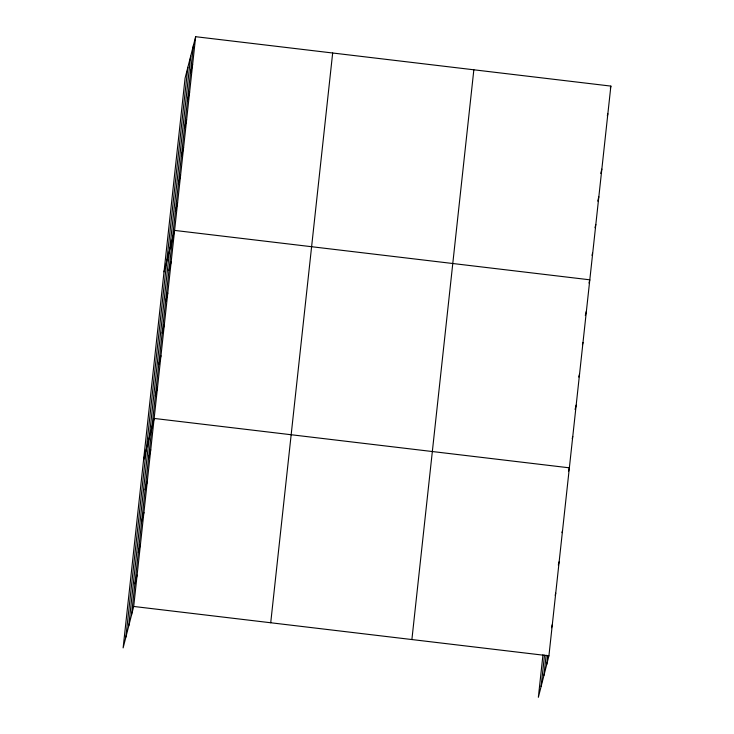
<?xml version="1.0" encoding="UTF-8"?>
<svg xmlns="http://www.w3.org/2000/svg" width="734" height="734" viewBox="0 0 734 734"><rect width="100%" height="100%" fill="white"/><g stroke="black" fill="none" stroke-linecap="round" stroke-linejoin="round"><path stroke-width="1.1" d="M125.89 637.075L187.849 67.317M128.734 625.918L190.693 56.16M131.496 615.083L193.455 45.325M195.648 36.7L185.087 78.153L123.128 647.902L133.698 606.458L195.648 36.7L610.871 86.098L548.913 655.847L538.352 697.3L542.976 654.774M270.718 622.753L332.667 53.004M411.893 639.543L473.843 69.794M541.114 686.464L544.518 655.132M543.958 675.308L546.142 655.159M546.72 664.472L547.692 655.526M190.445 73.005L192.638 64.372M187.436 100.677L189.629 92.044M184.427 128.349L186.619 119.725M181.417 156.021L183.61 147.396M178.408 183.693L180.601 175.068M175.398 211.374L177.591 202.74M164.021 271.864L174.591 230.412L589.806 279.81L588.98 283.049M168.976 270.378L171.178 261.754M165.572 301.72L167.774 293.086M162.168 333.053L164.361 324.428M158.755 364.394L160.957 355.761M155.351 395.727L157.553 387.102M143.58 459.888L154.14 418.435L569.364 467.833L568.538 471.063M148.534 458.401L150.736 449.768M145.13 489.734L147.332 481.109M141.717 521.076L143.919 512.442M138.313 552.408L140.515 543.784M134.909 583.75L137.102 575.117M610.321 88.254L610.871 86.098M607.312 115.926L607.862 113.77M600.742 173.426L601.843 169.114M597.733 201.107L598.834 196.785M594.999 227.696L595.824 224.466M591.989 255.368L592.54 253.212M585.301 315.464L586.393 311.143M582.438 344.641L582.989 342.484M578.759 377.056L579.585 373.817M575.071 409.471L576.172 405.159M572.217 438.648L572.768 436.491M561.996 532.655L562.547 530.499M558.317 565.07L559.134 561.84M555.179 595.329L555.73 593.173M551.5 627.744L552.326 624.515M133.698 606.458L548.913 655.847"/></g></svg>
